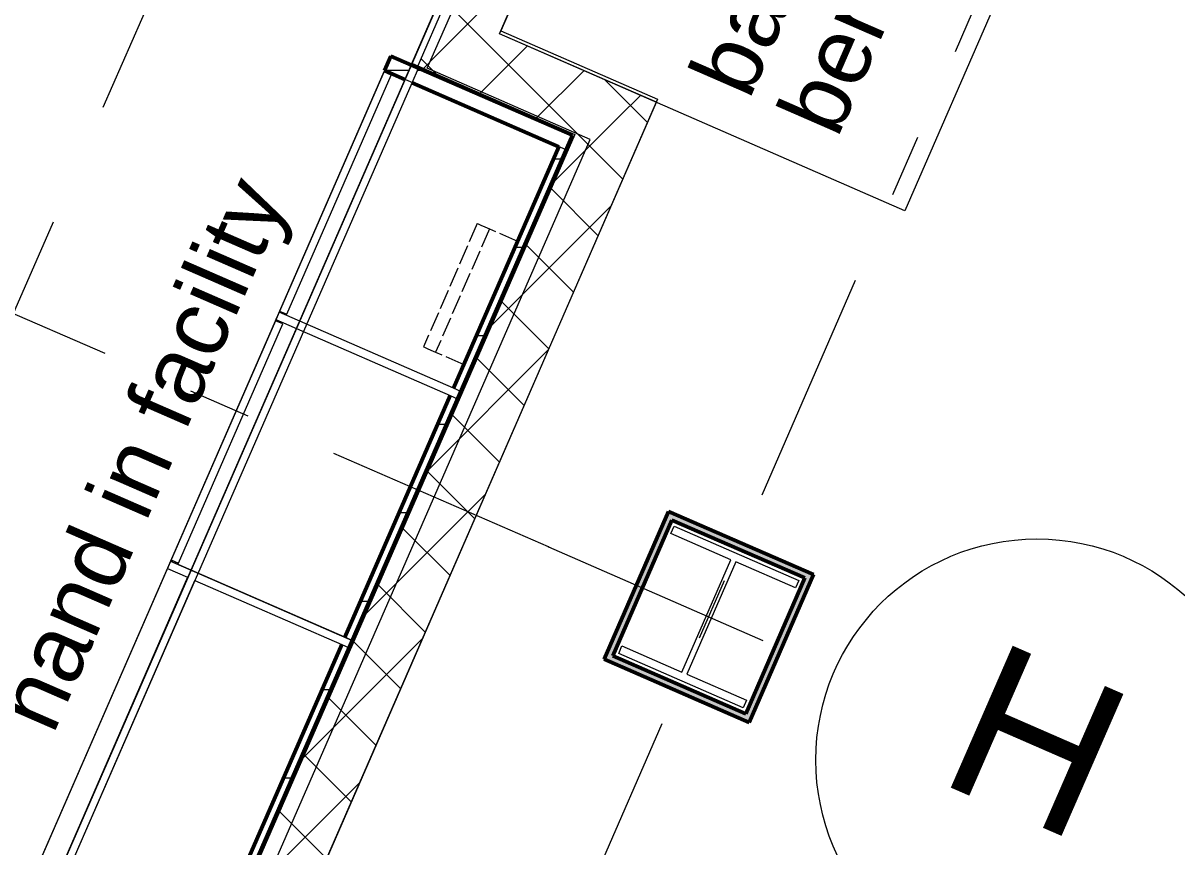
# Model space of a CAD drawing. Header units: millimetres. Extents: x -99530 to 1067232, y -97212 to 137997.
# Drawn here: x -8267 to -5659, y -26956 to -25093 of the extents above; entities that cross this region are included whole.
import ezdxf
from ezdxf.enums import TextEntityAlignment as Align

# ---------------------------------------------------------------- set-up
doc = ezdxf.new("R2010")
doc.units = ezdxf.units.MM
doc.header["$MEASUREMENT"] = 0
for name, pattern in [('Dashed', [564.444447, 282.222223, -282.222223]), ('Double Dashed', [1093.611073, 529.166651, -211.666656, 141.111112, -211.666656]), ('Hidden Line', [55, 45, -10])]:
    doc.linetypes.add(name, pattern=pattern)
for name, color, linetype in [('A-25-M_Curtain_Wall', 7, 'Continuous'), ('A-25-M_Wall_Int', 7, 'Continuous'), ('COLUMN.IFC Import', 7, 'Continuous'), ('New_A-05-M_Gross_Int_Circulation', 7, 'Continuous'), ('New_A-05-M_Gross_Int_Engineering', 7, 'Continuous'), ('New_A-15-MG_Structural_Grid_Phase_2', 7, 'Continuous'), ('New_A-20-M_Floor_Slab', 7, 'Continuous'), ('New_A-25-M_Wall_Int', 7, 'Continuous'), ('New_A-35-M_FFE_Fixed', 7, 'Continuous')]:
    doc.layers.add(name, color=color, linetype=linetype)
for name, color, linetype, lineweight in [('A-25-M_Curtain_Wall_Pen_No__90', 8, 'Continuous', 20), ('A-25-M_Wall_Int_Pen_No__87', 8, 'Continuous', 20), ('COLUMN.IFC Import_Pen_No__2', 8, 'Continuous', 15), ('New_A-20-M_Floor_Slab_Pen_No__89', 8, 'Continuous', 20), ('New_A-25-M_Wall_Int_Pen_No__1', 7, 'Continuous', 13), ('New_A-25-M_Wall_Int_Pen_No__87', 8, 'Continuous', 20), ('New_A-25-M_Wall_Int_Pen_No__89', 8, 'Continuous', 20), ('New_A-95-P_Drawing_Pen_No__1', 7, 'Continuous', 13), ('New_A-95-P_Text_1_50_GA_Pen_No__1', 7, 'Continuous', 13), ('New_ArchiCAD Zone Stamps_Pen_No__6', 7, 'Continuous', 35)]:
    doc.layers.add(name, color=color, linetype=linetype, lineweight=lineweight)
for name, color, linetype, lineweight, true_color in [('A-25-M_Wall_Int_Pen_No__107', 7, 'Continuous', 15, 0xa6a6a6), ('A-25-M_Wall_Int_Pen_No__27', 7, 'Continuous', 50, 0x2a2a2a), ('New_A-05-M_Gross_Int_Circulation_Pen_No__74', 7, 'Continuous', 20, 0x606060), ('New_A-05-M_Gross_Int_Engineering_Pen_No__74', 7, 'Continuous', 20, 0x606060), ('New_A-15-MG_Structural_Grid_Phase_2_Pen_No__222', 7, 'Continuous', 13, 0x65af33), ('New_A-25-M_Wall_Int_Pen_No__107', 7, 'Continuous', 15, 0xa6a6a6), ('New_A-25-M_Wall_Int_Pen_No__27', 7, 'Continuous', 50, 0x2a2a2a), ('New_A-35-M_FFE_Fixed_Pen_No__64', 7, 'Continuous', 20, 0x606060)]:
    doc.layers.add(name, color=color, linetype=linetype, lineweight=lineweight, true_color=true_color)
doc.styles.add('GENERATED_STYLE_1', font='')
doc.styles.add('GENERATED_STYLE_3', font='')
doc.styles.add('GENERATED_STYLE_4', font='')
doc.styles.get('GENERATED_STYLE_1').set_extended_font_data('Arial', bold=True)
doc.styles.get('GENERATED_STYLE_3').set_extended_font_data('Arial')
doc.styles.get('GENERATED_STYLE_4').set_extended_font_data('Swis721 BT')
pattern_1 = [(246.4404, (0, 0), (-158.7675, 69.2305), [0, -100]), (246.4404, (59.4, -80.45), (-158.7675, 69.2305), [0, -100])]
pattern_2 = [(45, (0, 0), (-91.9239, 91.9239), []), (135, (0, 0), (91.9239, 91.9239), [])]
pattern_3 = [(0, (0, 0), (0, 200), [])]

# ---------------------------------------------------------------- blocks, each defined once
blk = doc.blocks.new('Reception _ Foyer_INB 0101_83_2', base_point=(-14362.8, -24718.3))
at = {"layer": 'New_A-05-M_Gross_Int_Circulation_Pen_No__74', "linetype": 'Continuous'}
for p, q in [((-7353.9, -25195.3), (-4021, -17551.9)), ((-6985.4, -25356), (-7353.9, -25195.3)), ((-7790.4, -27202.1), (-6985.4, -25356))]:
    blk.add_line(p, q, dxfattribs=at)
at = {"layer": 'New_ArchiCAD Zone Stamps_Pen_No__6'}
for tag, height, style, p in [('ROOM_NAME', 250, 'GENERATED_STYLE_1', (-15222, -23147.2)), ('zoneNameLine2', 250, 'GENERATED_STYLE_1', (-15410.4, -23579.3)), ('ROOM_NUMBER', 200, 'GENERATED_STYLE_3', (-15598.9, -24000)), ('measuredAreaCode', 200, 'GENERATED_STYLE_3', (-15755.9, -24360.1)), ('DUMMY_649', 200, 'GENERATED_STYLE_3', (-15448.5, -24494.2)), ('DUMMY_650', 200, 'GENERATED_STYLE_3', (-14819.3, -24768.5)), ('DUMMY_651', 133.3, 'GENERATED_STYLE_3', (-14540, -24875.1))]:
    blk.add_attdef(tag, text='', height=height, rotation=336.4404, dxfattribs=dict(at, style=style)).set_placement(p, align=Align.TOP_LEFT)
blk = doc.blocks.new('Metrology Lab_INB 0301_89_2', base_point=(-3302.1, -24728.3))
at = {"layer": 'New_A-05-M_Gross_Int_Engineering_Pen_No__74', "linetype": 'Continuous'}
for p, q in [((-3942.9, -17670.3), (-7187.4, -25110.8)), ((-7187.4, -25110.8), (-6832.7, -25265.5)), ((-6832.7, -25265.5), (-7696.8, -27247.3)), ((-6953.8, -26531.6), (-6808, -26197.1)), ((-6808, -26197.1), (-6480, -26340.1)), ((-6480, -26340.1), (-6625.9, -26674.6)), ((-6625.9, -26674.6), (-6953.8, -26531.6))]:
    blk.add_line(p, q, dxfattribs=at)
at = {"layer": 'New_ArchiCAD Zone Stamps_Pen_No__6'}
for tag, height, style, p in [('ROOM_NAME', 250, 'GENERATED_STYLE_1', (-3916.6, -23263.9)), ('zoneNameLine2', 250, 'GENERATED_STYLE_1', (-4105, -23696)), ('ROOM_NUMBER', 200, 'GENERATED_STYLE_3', (-4293.4, -24116.7)), ('measuredAreaCode', 200, 'GENERATED_STYLE_3', (-4450.5, -24476.8)), ('ROOM_WALLS_PRM', 200, 'GENERATED_STYLE_3', (-4143.1, -24610.8)), ('DUMMY_649', 200, 'GENERATED_STYLE_3', (-3653.7, -24824.2)), ('DUMMY_650', 133.3, 'GENERATED_STYLE_3', (-3374.4, -24930.8))]:
    blk.add_attdef(tag, text='', height=height, rotation=336.4404, dxfattribs=dict(at, style=style)).set_placement(p, align=Align.TOP_LEFT)
blk = doc.blocks.new('Slab_35_2', base_point=(-44734.1, -52924.7))
at = {"layer": 'New_A-20-M_Floor_Slab_Pen_No__89', "linetype": 'Continuous', "flags": 128}
blk.add_lwpolyline([(-44734.1, -52924.7), (-44734.3, -52924.7, -0.179811), (-34721.5, -33027.7), (-34721.9, -33027.2), (-25959.6, -24873.2), (-20981.6, -27043.9), (-17009.6, -17934.7), (-17703.3, -17189.1), (-11222.9, -11158.5), (-10852.6, -11556.4), (-2918.7, -4173.2), (921.4, -599.8), (3259.5, -1619.3), (2636.4, -2195.9), (2144.4, -3324.3), (-4596.3, -18782.9), (-10337.1, -31948.3), (-13252, -30677.2), (-20095.3, -46371.2, -0.415568), (-30017.2, -50195.9), (-38342, -69287.7, -0.234037), (-41521.4, -64901.1, -0.022084), (-42146.9, -60901.4), (-44895.7, -59706.6, -0.043731)], format="xyb", close=True, dxfattribs=at)
blk = doc.blocks.new('Slab_39_2', base_point=(-7435.8, -25167.7))
at = {"layer": 'New_A-25-M_Wall_Int_Pen_No__89', "linetype": 'Continuous', "flags": 128}
blk.add_lwpolyline([(-7435.8, -25167.7), (-8240.8, -27013.8), (-7830.2, -27192.9), (-7025.2, -25346.8)], close=True, dxfattribs=at)
blk = doc.blocks.new('Slab_40_2', base_point=(-7450.2, -25200.7))
at = {"layer": 'New_A-25-M_Wall_Int_Pen_No__89', "linetype": 'Continuous', "flags": 128}
blk.add_lwpolyline([(-7450.2, -25200.7), (-8226.4, -26980.8), (-7815.8, -27159.9), (-7039.6, -25379.8)], close=True, dxfattribs=at)
blk = doc.blocks.new('Slab_41_2', base_point=(-7450.2, -25200.7))
at = {"layer": 'New_A-25-M_Wall_Int_Pen_No__89', "linetype": 'Continuous', "flags": 128}
blk.add_lwpolyline([(-7450.2, -25200.7), (-7933.9, -26309.9), (-7523.2, -26488.9), (-7039.6, -25379.8)], close=True, dxfattribs=at)
blk = doc.blocks.new('Slab_42_2', base_point=(-7450.2, -25200.7))
at = {"layer": 'New_A-25-M_Wall_Int_Pen_No__89', "linetype": 'Continuous', "flags": 128}
blk.add_lwpolyline([(-7450.2, -25200.7), (-7933.9, -26309.9), (-7523.2, -26488.9), (-7039.6, -25379.8)], close=True, dxfattribs=at)
blk = doc.blocks.new('Slab_43_2', base_point=(-7450.2, -25200.7))
at = {"layer": 'New_A-25-M_Wall_Int_Pen_No__89', "linetype": 'Continuous', "flags": 128}
blk.add_lwpolyline([(-7450.2, -25200.7), (-8226.4, -26980.8), (-7815.8, -27159.9), (-7039.6, -25379.8)], close=True, dxfattribs=at)
blk = doc.blocks.new('Wall_371_2', base_point=(-3945.9, -17677.1))
at = {"layer": 'New_A-25-M_Wall_Int_Pen_No__107', "linetype": 'Continuous'}
h = blk.add_hatch(dxfattribs=at)
h.set_pattern_fill('Plaster_0002', color=256, style=0, pattern_type=2)
h.set_pattern_definition(pattern_1)
h.paths.add_polyline_path([(-4088, -17615.2), (-7388.4, -25184), (-7369.2, -25177.6), (-4074.3, -17621.2)])
h = blk.add_hatch(dxfattribs=at)
h.set_pattern_fill('Concrete_Block_0002', color=256, style=0, pattern_type=2)
h.set_pattern_definition(pattern_2)
h.paths.add_polyline_path([(-7190.4, -25117.7), (-3945.9, -17677.1), (-4074.3, -17621.2), (-7318.7, -25061.7)])
h = blk.add_hatch(dxfattribs=at)
h.set_pattern_fill('Concrete_Block_0002', color=256, style=0, pattern_type=2)
h.set_pattern_definition(pattern_2)
h.paths.add_polyline_path([(-7318.7, -25061.7), (-7369.2, -25177.6), (-7190.4, -25117.7)])
at = {"layer": 'New_A-25-M_Wall_Int_Pen_No__1', "linetype": 'Continuous'}
blk.add_line((-7318.7, -25061.7), (-7369.2, -25177.6), dxfattribs=at)
at = {"layer": 'New_A-25-M_Wall_Int_Pen_No__1', "linetype": 'Continuous', "flags": 128}
for points in [[(-4088, -17615.2), (-7388.4, -25184)], [(-7190.4, -25117.7), (-3945.9, -17677.1)]]:
    blk.add_lwpolyline(points, dxfattribs=at)
blk = doc.blocks.new('Wall_385_2', base_point=(-7019.9, -25344.7))
at = {"layer": 'New_A-25-M_Wall_Int_Pen_No__107', "linetype": 'Continuous'}
h = blk.add_hatch(dxfattribs=at)
h.set_pattern_fill('Concrete_Block_0002', color=256, style=0, pattern_type=2)
h.set_pattern_definition(pattern_2)
h.paths.add_polyline_path([(-7019.9, -25344.7), (-7828.1, -27198.2), (-7699.8, -27254.1), (-6835.6, -25272.3)])
at = {"layer": 'New_A-25-M_Wall_Int_Pen_No__1', "linetype": 'Continuous', "flags": 128}
for points in [[(-7699.8, -27254.1), (-6835.6, -25272.3)], [(-7019.9, -25344.7), (-7828.1, -27198.2)]]:
    blk.add_lwpolyline(points, dxfattribs=at)
blk = doc.blocks.new('Wall_401_2', base_point=(-7246.3, -25246))
at = {"layer": 'New_A-25-M_Wall_Int_Pen_No__107', "linetype": 'Continuous'}
h = blk.add_hatch(dxfattribs=at)
h.set_pattern_fill('Concrete_Block_0002', color=256, style=0, pattern_type=2)
h.set_pattern_definition(pattern_2)
h.paths.add_polyline_path([(-7190.4, -25117.7), (-7369.2, -25177.6), (-7374.7, -25190), (-7246.3, -25246)])
h = blk.add_hatch(dxfattribs=at)
h.set_pattern_fill('Concrete_Block_0002', color=256, style=0, pattern_type=2)
h.set_pattern_definition(pattern_2)
h.paths.add_polyline_path([(-7246.3, -25246), (-7019.9, -25344.7), (-6835.6, -25272.3), (-7190.4, -25117.7)])
h = blk.add_hatch(dxfattribs=at)
h.set_pattern_fill('Plaster_0002', color=256, style=0, pattern_type=2)
h.set_pattern_definition(pattern_1)
h.paths.add_polyline_path([(-7369.2, -25177.6), (-7388.4, -25184), (-7374.7, -25190)])
at = {"layer": 'New_A-25-M_Wall_Int_Pen_No__1', "linetype": 'Continuous'}
blk.add_line((-7369.2, -25177.6), (-7374.7, -25190), dxfattribs=at)
at = {"layer": 'New_A-25-M_Wall_Int_Pen_No__1', "linetype": 'Continuous', "flags": 128}
for points in [[(-6835.6, -25272.3), (-7190.4, -25117.7)], [(-7388.4, -25184), (-7374.7, -25190)], [(-7374.7, -25190), (-7246.3, -25246)], [(-7246.3, -25246), (-7019.9, -25344.7)]]:
    blk.add_lwpolyline(points, dxfattribs=at)
blk = doc.blocks.new('Wall_421_2', base_point=(-6934.1, -26523.8))
at = {"layer": 'A-25-M_Wall_Int_Pen_No__107', "linetype": 'Continuous'}
blk.add_hatch(color=256, dxfattribs=at).paths.add_polyline_path([(-6953.8, -26531.6), (-6625.9, -26674.6), (-6633.6, -26654.8), (-6934.1, -26523.8)])
at = {"layer": 'A-25-M_Wall_Int_Pen_No__27', "linetype": 'Continuous', "flags": 128}
for points in [[(-6633.6, -26654.8), (-6934.1, -26523.8)], [(-6953.8, -26531.6), (-6625.9, -26674.6)]]:
    blk.add_lwpolyline(points, dxfattribs=at)
blk = doc.blocks.new('Wall_422_2', base_point=(-6633.6, -26654.8))
at = {"layer": 'A-25-M_Wall_Int_Pen_No__107', "linetype": 'Continuous'}
blk.add_hatch(color=256, dxfattribs=at).paths.add_polyline_path([(-6625.9, -26674.6), (-6480, -26340.1), (-6499.8, -26347.8), (-6633.6, -26654.8)])
at = {"layer": 'A-25-M_Wall_Int_Pen_No__27', "linetype": 'Continuous', "flags": 128}
for points in [[(-6625.9, -26674.6), (-6480, -26340.1)], [(-6499.8, -26347.8), (-6633.6, -26654.8)]]:
    blk.add_lwpolyline(points, dxfattribs=at)
blk = doc.blocks.new('Wall_423_2', base_point=(-6499.8, -26347.8))
at = {"layer": 'A-25-M_Wall_Int_Pen_No__107', "linetype": 'Continuous'}
blk.add_hatch(color=256, dxfattribs=at).paths.add_polyline_path([(-6480, -26340.1), (-6808, -26197.1), (-6800.2, -26216.8), (-6499.8, -26347.8)])
at = {"layer": 'A-25-M_Wall_Int_Pen_No__27', "linetype": 'Continuous', "flags": 128}
for points in [[(-6480, -26340.1), (-6808, -26197.1)], [(-6800.2, -26216.8), (-6499.8, -26347.8)]]:
    blk.add_lwpolyline(points, dxfattribs=at)
blk = doc.blocks.new('Wall_424_2', base_point=(-6800.2, -26216.8))
at = {"layer": 'A-25-M_Wall_Int_Pen_No__107', "linetype": 'Continuous'}
blk.add_hatch(color=256, dxfattribs=at).paths.add_polyline_path([(-6808, -26197.1), (-6953.8, -26531.6), (-6934.1, -26523.8), (-6800.2, -26216.8)])
at = {"layer": 'A-25-M_Wall_Int_Pen_No__27', "linetype": 'Continuous', "flags": 128}
for points in [[(-6808, -26197.1), (-6953.8, -26531.6)], [(-6934.1, -26523.8), (-6800.2, -26216.8)]]:
    blk.add_lwpolyline(points, dxfattribs=at)
blk = doc.blocks.new('Wall_465_2', base_point=(-7941.1, -26326.4))
at = {"layer": 'New_A-25-M_Wall_Int_Pen_No__87', "linetype": 'Continuous', "flags": 128}
for points in [[(-7933.9, -26309.9), (-7941.1, -26326.4)], [(-7539.7, -26481.7), (-7933.9, -26309.9)], [(-7941.1, -26326.4), (-7895.2, -26346.3)], [(-7878.7, -26353.5), (-7546.9, -26498.2)]]:
    blk.add_lwpolyline(points, dxfattribs=at)
blk = doc.blocks.new('Wall_466_2', base_point=(-7390, -25187.7))
at = {"layer": 'A-25-M_Wall_Int_Pen_No__87', "linetype": 'Continuous', "flags": 128}
for points in [[(-7404.4, -25220.7), (-8180.6, -27000.8)], [(-8164.1, -27008), (-7387.9, -25227.9)]]:
    blk.add_lwpolyline(points, dxfattribs=at)
blk = doc.blocks.new('Wall_467_2', base_point=(-7895.2, -26346.3))
at = {"layer": 'A-25-M_Wall_Int_Pen_No__87', "linetype": 'Continuous', "flags": 128}
for points in [[(-7895.2, -26346.3), (-8180.6, -27000.8)], [(-8164.1, -27008), (-7878.7, -26353.5)]]:
    blk.add_lwpolyline(points, dxfattribs=at)
blk = doc.blocks.new('Wall_468_2', base_point=(-7695.6, -25763.5))
at = {"layer": 'New_A-25-M_Wall_Int_Pen_No__87', "linetype": 'Continuous', "flags": 128}
for points in [[(-7688.4, -25747), (-7695.6, -25763.5)], [(-7294.3, -25918.9), (-7688.4, -25747)], [(-7695.6, -25763.5), (-7301.5, -25935.4)]]:
    blk.add_lwpolyline(points, dxfattribs=at)
blk = doc.blocks.new('Wall_469_2', base_point=(-7670.7, -25751.5))
at = {"layer": 'A-25-M_Wall_Int_Pen_No__87', "linetype": 'Continuous', "flags": 128}
for points in [[(-7451.4, -25203.5), (-7687.2, -25744.3)], [(-7670.7, -25751.5), (-7434.9, -25210.7)], [(-7434.9, -25210.7), (-7451.4, -25203.5)], [(-7687.2, -25744.3), (-7670.7, -25751.5)]]:
    blk.add_lwpolyline(points, dxfattribs=at)
blk = doc.blocks.new('Wall_470_2', base_point=(-7916.2, -26314.3))
at = {"layer": 'A-25-M_Wall_Int_Pen_No__87', "linetype": 'Continuous', "flags": 128}
for points in [[(-7696.8, -25766.3), (-7932.7, -26307.1)], [(-7916.2, -26314.3), (-7680.3, -25773.5)], [(-7680.3, -25773.5), (-7696.8, -25766.3)], [(-7932.7, -26307.1), (-7916.2, -26314.3)]]:
    blk.add_lwpolyline(points, dxfattribs=at)
blk = doc.blocks.new('Office Table 19')
at = {"layer": 'New_A-35-M_FFE_Fixed_Pen_No__64', "linetype": 'Continuous'}
for p, q in [((1000, 1000), (0, 1000)), ((0, 1000), (0, 0)), ((1000, 0), (1000, 1000)), ((0, 0), (1000, 0))]:
    blk.add_line(p, q, dxfattribs=at)
blk = doc.blocks.new('Column 8')
at = {"layer": 'COLUMN.IFC Import_Pen_No__2', "linetype": 'Continuous'}
for p, q in [((-153.7, 157.25), (153.7, 157.25)), ((-153.7, 138.55), (-153.7, 157.25)), ((153.7, 157.25), (153.7, 138.55)), ((-6, 138.55), (-153.7, 138.55)), ((-6, -138.55), (-6, 138.55)), ((6, 138.55), (6, -138.55)), ((153.7, 138.55), (6, 138.55)), ((-153.7, -138.55), (-6, -138.55)), ((-153.7, -157.25), (-153.7, -138.55)), ((6, -138.55), (153.7, -138.55)), ((153.7, -138.55), (153.7, -157.25)), ((153.7, -157.25), (-153.7, -157.25))]:
    blk.add_line(p, q, dxfattribs=at)
blk = doc.blocks.new('Morph_28_2')
at = {"layer": 'A-25-M_Curtain_Wall_Pen_No__90', "linetype": 'Hidden Line', "flags": 128}
for points in [[(-7240.5, -25546.4), (-7362.1, -25825.2)], [(-7213, -25558.4), (-7334.6, -25837.2)], [(-7240.5, -25546.4), (-7238.4, -25547.3), (-7232.4, -25549.9), (-7223.5, -25553.8), (-7213, -25558.4), (-7149.2, -25586.2)], [(-7149.2, -25586.2), (-7270.8, -25865)], [(-7362.1, -25825.2), (-7360, -25826.2), (-7354, -25828.8), (-7345.1, -25832.6), (-7334.6, -25837.2), (-7270.8, -25865)]]:
    blk.add_lwpolyline(points, dxfattribs=at)
blk = doc.blocks.new('Slab_45_2', base_point=(-7450.2, -25200.7))
at = {"layer": 'New_A-25-M_Wall_Int_Pen_No__89', "linetype": 'Continuous', "flags": 128}
blk.add_lwpolyline([(-7450.2, -25200.7), (-8226.4, -26980.8), (-7815.8, -27159.9), (-7039.6, -25379.8)], close=True, dxfattribs=at)
blk = doc.blocks.new('Wall_523_2', base_point=(-7830.2, -27192.9))
at = {"layer": 'New_A-25-M_Wall_Int_Pen_No__107', "linetype": 'Continuous'}
h = blk.add_hatch(dxfattribs=at)
h.set_pattern_fill('Plywood_0002', color=256, style=0, pattern_type=2)
h.set_pattern_definition(pattern_3)
h.paths.add_polyline_path([(-7277.8, -25926.1), (-7025.2, -25346.8), (-7056.1, -25372.6), (-7294.3, -25918.9)])
h = blk.add_hatch(dxfattribs=at)
h.set_pattern_fill('Plywood_0002', color=256, style=0, pattern_type=2)
h.set_pattern_definition(pattern_3)
h.paths.add_polyline_path([(-7523.2, -26488.9), (-7285, -25942.6), (-7301.5, -25935.4), (-7539.7, -26481.7)])
h = blk.add_hatch(dxfattribs=at)
h.set_pattern_fill('Plywood_0002', color=256, style=0, pattern_type=2)
h.set_pattern_definition(pattern_3)
h.paths.add_polyline_path([(-7546.9, -26498.2), (-7832.3, -27152.7), (-7830.2, -27192.9), (-7530.4, -26505.4)])
at = {"layer": 'New_A-25-M_Wall_Int_Pen_No__27', "linetype": 'Continuous', "flags": 128}
for points in [[(-7830.2, -27192.9), (-7025.2, -25346.8)], [(-7056.1, -25372.6), (-7294.3, -25918.9)], [(-7301.5, -25935.4), (-7539.7, -26481.7)], [(-7546.9, -26498.2), (-7832.3, -27152.7)]]:
    blk.add_lwpolyline(points, dxfattribs=at)
at = {"layer": 'New_A-25-M_Wall_Int_Pen_No__87', "linetype": 'Continuous'}
for p, q in [((-7277.8, -25926.1), (-7294.3, -25918.9)), ((-7301.5, -25935.4), (-7285, -25942.6)), ((-7546.9, -26498.2), (-7530.4, -26505.4)), ((-7523.2, -26488.9), (-7539.7, -26481.7))]:
    blk.add_line(p, q, dxfattribs=at)
blk = doc.blocks.new('Wall_524_2', base_point=(-7025.2, -25346.8))
at = {"layer": 'New_A-25-M_Wall_Int_Pen_No__107', "linetype": 'Continuous'}
h = blk.add_hatch(dxfattribs=at)
h.set_pattern_fill('Plywood_0002', color=256, style=0, pattern_type=2)
h.set_pattern_definition(pattern_3)
h.paths.add_polyline_path([(-7390, -25187.7), (-7435.8, -25167.7), (-7450.2, -25200.7), (-7404.4, -25220.7)])
h = blk.add_hatch(dxfattribs=at)
h.set_pattern_fill('Plywood_0002', color=256, style=0, pattern_type=2)
h.set_pattern_definition(pattern_3)
h.paths.add_polyline_path([(-7387.9, -25227.9), (-7056.1, -25372.6), (-7025.2, -25346.8), (-7373.5, -25194.9)])
at = {"layer": 'A-25-M_Wall_Int_Pen_No__87', "linetype": 'Continuous'}
for p, q in [((-7390, -25187.7), (-7404.4, -25220.7)), ((-7387.9, -25227.9), (-7373.5, -25194.9))]:
    blk.add_line(p, q, dxfattribs=at)
at = {"layer": 'New_A-25-M_Wall_Int_Pen_No__27', "linetype": 'Continuous', "flags": 128}
for points in [[(-7435.8, -25167.7), (-7450.2, -25200.7)], [(-7025.2, -25346.8), (-7435.8, -25167.7)], [(-7450.2, -25200.7), (-7404.4, -25220.7)], [(-7387.9, -25227.9), (-7056.1, -25372.6)]]:
    blk.add_lwpolyline(points, dxfattribs=at)
blk = doc.blocks.new('Standard grid marker_9')
at = {"layer": 'New_A-15-MG_Structural_Grid_Phase_2_Pen_No__222', "linetype": 'Double Dashed'}
for q in [(18281.2, 0), (0, 0)]:
    blk.add_line((705.1, 0), q, dxfattribs=at)
at = {"layer": 'New_A-15-MG_Structural_Grid_Phase_2_Pen_No__222', "linetype": 'Continuous'}
blk.add_circle((-500, 0), 500, dxfattribs=at)
at = {"layer": 'New_A-15-MG_Structural_Grid_Phase_2_Pen_No__222', "linetype": 'Double Dashed'}
blk.add_point((705.1, 0), dxfattribs=at)
blk.add_point((705.1, 0), dxfattribs=at)
at = {"layer": 'New_A-15-MG_Structural_Grid_Phase_2_Pen_No__222', "style": 'GENERATED_STYLE_4'}
for tag, p in [('AC_MarkerText_1_0', (-500, 43.4)), ('AC_MarkerText_1_1', (19486.3, 43.4))]:
    blk.add_attdef(tag, text='', height=350, rotation=180, dxfattribs=at).set_placement(p, align=Align.MIDDLE_CENTER)
blk = doc.blocks.new('Standard grid marker_20')
at = {"layer": 'New_A-15-MG_Structural_Grid_Phase_2_Pen_No__222', "linetype": 'Double Dashed'}
blk.add_line((1905, 0), (37382, 0), dxfattribs=at)
at = {"layer": 'New_A-15-MG_Structural_Grid_Phase_2_Pen_No__222', "style": 'GENERATED_STYLE_4'}
for tag, p in [('AC_MarkerText_1_0', (-500, 946.2)), ('AC_MarkerText_1_1', (39787, 946.2))]:
    blk.add_attdef(tag, text='', height=350, rotation=270, dxfattribs=at).set_placement(p, align=Align.MIDDLE_CENTER)

msp = doc.modelspace()

# ---------------------------------------------------------------- linework, layer by layer
at = {"layer": 'New_A-95-P_Drawing_Pen_No__1', "linetype": 'Dashed', "flags": 128}
msp.add_lwpolyline([(-6893.4, -17740.4), (-5132.1, -18508.5), (-10648, -31158.2), (-19997.8, -27081.2), (-17373.8, -21063.7), (-12667.4, -23116)], close=True, dxfattribs=at)

# ---------------------------------------------------------------- block references
at = {"layer": 'A-25-M_Curtain_Wall', "linetype": 'Continuous', "lineweight": 0}
msp.add_blockref('Morph_28_2', (0, 0), dxfattribs=at)
at = {"layer": 'A-25-M_Wall_Int', "color": 250, "lineweight": 50, "true_color": 0x2a2a2a}
for name, p in [('Wall_466_2', (-7390, -25187.7)), ('Wall_469_2', (-7670.7, -25751.5)), ('Wall_470_2', (-7916.2, -26314.3)), ('Wall_424_2', (-6800.2, -26216.8)), ('Wall_423_2', (-6499.8, -26347.8)), ('Wall_467_2', (-7895.2, -26346.3)), ('Wall_422_2', (-6633.6, -26654.8)), ('Wall_421_2', (-6934.1, -26523.8))]:
    msp.add_blockref(name, p, dxfattribs=at)
at = {"layer": 'COLUMN.IFC Import', "linetype": 'Continuous', "zscale": 1000, "rotation": 336.4404115839877}
msp.add_blockref('Column 8', (-6717, -26436), dxfattribs=at)
at = {"layer": 'New_A-05-M_Gross_Int_Circulation', "linetype": 'Continuous'}
msp.add_blockref('Reception _ Foyer_INB 0101_83_2', (-14362.8, -24718.3), dxfattribs=at)
at = {"layer": 'New_A-05-M_Gross_Int_Engineering', "linetype": 'Continuous'}
msp.add_blockref('Metrology Lab_INB 0301_89_2', (-3302.1, -24728.3), dxfattribs=at)
at = {"layer": 'New_A-15-MG_Structural_Grid_Phase_2', "color": 8, "linetype": 'Continuous', "lineweight": 15, "zscale": 1000, "rotation": 66.44041158399293}
msp.add_blockref('Standard grid marker_20', (-9543.7, -32918), dxfattribs=at)
at = {"layer": 'New_A-15-MG_Structural_Grid_Phase_2', "color": 8, "linetype": 'Continuous', "lineweight": 15}
ref = msp.add_blockref('Standard grid marker_9', (-6433.3, -26559.5), dxfattribs=dict(at, zscale=1000, rotation=156.4404115839929))
ref.add_attrib('AC_MarkerText_1', 'H', dxfattribs={"layer": 'New_A-15-MG_Structural_Grid_Phase_2_Pen_No__222', "color": 85, "true_color": 0x65af33, "height": 350, "rotation": 336.4404, "style": 'GENERATED_STYLE_4'}).set_placement((-5974.9, -26715.9), align=Align.MIDDLE_CENTER)
at = {"layer": 'New_A-20-M_Floor_Slab', "color": 8, "linetype": 'Continuous', "lineweight": 20}
msp.add_blockref('Slab_35_2', (-44734.1, -52924.7), dxfattribs=at)
at = {"layer": 'New_A-25-M_Wall_Int', "color": 250, "lineweight": 50, "true_color": 0x2a2a2a}
for name, p in [('Wall_371_2', (-3945.9, -17677.1)), ('Wall_401_2', (-7246.3, -25246)), ('Wall_524_2', (-7025.2, -25346.8)), ('Wall_385_2', (-7019.9, -25344.7)), ('Wall_523_2', (-7830.2, -27192.9)), ('Wall_468_2', (-7695.6, -25763.5)), ('Wall_465_2', (-7941.1, -26326.4))]:
    msp.add_blockref(name, p, dxfattribs=at)
at = {"layer": 'New_A-25-M_Wall_Int', "color": 8, "linetype": 'Continuous', "lineweight": 20}
for name, p in [('Slab_39_2', (-7435.8, -25167.7)), ('Slab_40_2', (-7450.2, -25200.7)), ('Slab_43_2', (-7450.2, -25200.7)), ('Slab_45_2', (-7450.2, -25200.7)), ('Slab_41_2', (-7450.2, -25200.7)), ('Slab_42_2', (-7450.2, -25200.7))]:
    msp.add_blockref(name, p, dxfattribs=at)
at = {"layer": 'New_A-35-M_FFE_Fixed', "color": 251, "linetype": 'Continuous', "lineweight": 20, "true_color": 0x606060, "xscale": -1, "zscale": 1000, "rotation": 246.4404163323667}
msp.add_blockref('Office Table 19', (-7190.4, -25117.7), dxfattribs=at)

# ---------------------------------------------------------------- texts
at = {"layer": 'New_A-95-P_Text_1_50_GA_Pen_No__1', "linetype": 'Continuous', "insert": (-6763.3, -25209.4), "char_height": 150, "width": 1234.594, "attachment_point": 1, "rotation": 66.4404, "line_spacing_factor": 0.869106, "style": 'GENERATED_STYLE_4'}
msp.add_mtext('\\A1;{\\fSwis721 BT|b0|i0|c0|p34;balance bench}', dxfattribs=at)
at = {"layer": 'New_A-95-P_Text_1_50_GA_Pen_No__1', "linetype": 'Continuous', "insert": (-8337, -26644.7), "char_height": 150, "attachment_point": 1, "rotation": 66.4404, "style": 'GENERATED_STYLE_4'}
msp.add_mtext('\\A1;{\\fSwis721 BT|b0|i0|c0|p34;hand in facility}', dxfattribs=at)

doc.saveas('drawing.dxf')
